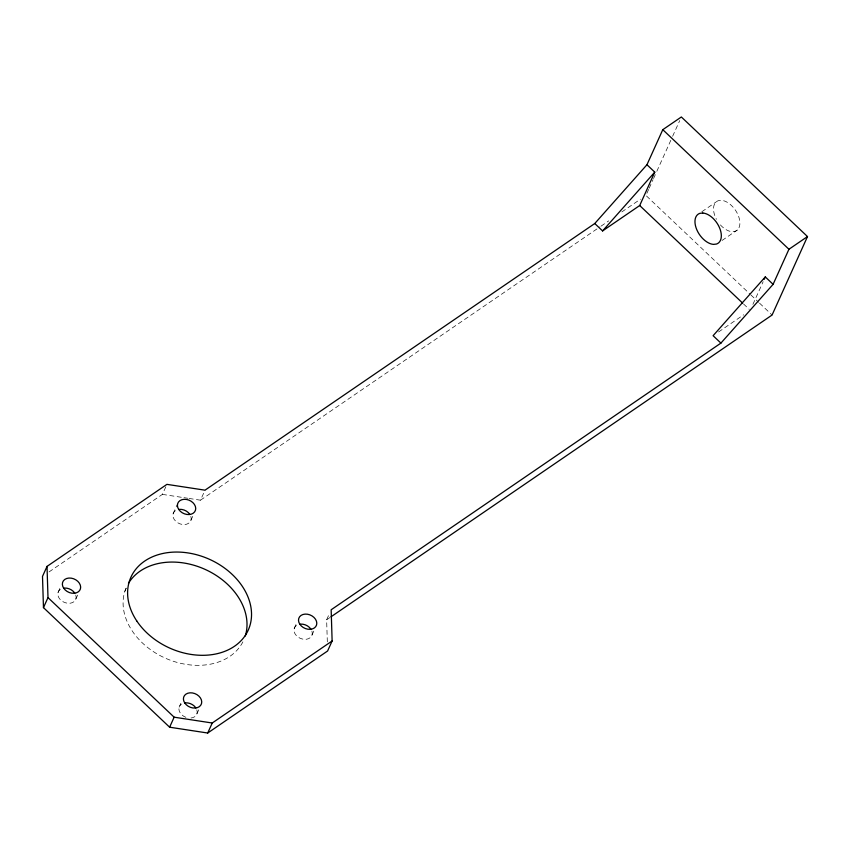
<?xml version="1.0" encoding="UTF-8"?>
<svg xmlns="http://www.w3.org/2000/svg" width="850" height="850" viewBox="0 0 850 850"><rect width="100%" height="100%" fill="white"/><g stroke="black" fill="none" stroke-linecap="round" stroke-linejoin="round"><path stroke-width="0.64" stroke-dasharray="4.25 3.19" d="M58.076 592.386L60.584 586.819M75.884 598.974L78.402 593.406M49.045 571.933L162.393 494.381L166.419 485.478M124.812 591.43L126.321 588.094M173.145 513.655L177.161 504.751M190.952 520.242L192.971 515.791M189.061 498.451L200.483 500.193L205.009 490.174M179.148 707.157L181.666 701.601M196.956 713.745L199.474 708.178M294.217 628.437L296.735 622.869M312.035 635.014L314.043 630.562M327.324 641.888L326.634 619.778L329.152 614.221M648.646 189.401L645.926 195.436L749.923 294.026M649.188 188.201L653.002 179.743M653.554 178.542L656.274 172.508M656.827 171.296L672.084 137.498M672.626 136.287L679.713 120.594M752.919 304.342L763.151 281.69M200.483 500.193L599.951 226.886M601.046 226.143L608.706 220.894M621.839 211.916L640.454 199.187M701.866 211.724L716.061 202.013M722.086 240.444L737.364 229.989M718.569 331.967L743.676 314.787M326.634 619.778L329.917 617.536M162.393 494.381L182.708 497.484M183.982 497.675L187.786 498.259M750.89 294.939L758.593 302.249M759.549 303.163L772.076 315.031M743.495 303.928L749.264 309.389M190.836 516.354A9.509 7.193 24.3 0 1 179.903 523.834A9.509 7.193 24.3 0 1 175.408 510.659M75.767 595.085A9.509 7.193 24.3 0 1 70.327 603.202A9.509 7.193 24.3 0 1 58.778 597.582A9.509 7.193 24.3 0 1 62.199 588.476M311.908 631.136A9.509 7.193 24.3 0 1 306.478 639.253A9.509 7.193 24.3 0 1 294.929 633.633A9.509 7.193 24.3 0 1 298.35 624.527M196.839 709.867A9.509 7.193 24.3 0 1 190.644 718.059M185.906 717.336A9.509 7.193 24.3 0 1 181.411 704.161M242.887 641.867A64.345 48.631 24.3 0 1 163.561 657.347A64.345 48.631 24.3 0 1 126.65 586.691M720.396 224.91A17.627 10.487 55.6 0 0 732.052 231.689L734.995 231.359A17.627 10.487 55.6 0 0 737.97 214.763A17.627 10.487 55.6 0 0 721.374 200.324L718.431 200.643A17.627 10.487 55.6 0 0 716.444 219.279"/><path stroke-width="1.27" d="M47.026 566.398L42.5 576.406L43.467 607.622L169.617 727.207L207.708 733.019L327.601 650.994L332.127 640.974L331.16 609.769L720.917 343.103L773.107 284.325L788.938 249.262L807.5 236.566L681.349 116.981L662.787 129.678L646.956 164.73L594.766 223.518L205.009 490.174L166.919 484.362L47.026 566.398L47.993 597.603L43.467 607.622M169.617 727.207L174.144 717.188L47.993 597.603M207.708 733.019L212.234 723.01L332.127 640.974M594.766 223.518L602.576 230.924L639.699 205.53L654.766 172.136L646.956 164.73M764.224 279.299L765.298 276.919L773.107 284.325M807.5 236.566L772.076 315.031L331.011 616.792M602.576 230.924L654.766 172.136M765.298 276.919L713.107 335.697L720.917 343.103M174.144 717.188L212.234 723.01M662.787 129.678L788.938 249.262M639.699 205.53L742.539 303.014M179.456 509.341A9.509 7.193 24.3 0 1 189.869 514.409M64.388 588.072A9.509 7.193 24.3 0 1 74.789 593.141M300.528 624.112A9.509 7.193 24.3 0 1 310.941 629.181M128.467 583.302A64.345 48.631 24.3 0 1 205.02 569.351A64.345 48.631 24.3 0 1 245.289 635.97M185.459 702.844A9.509 7.193 24.3 0 1 195.872 707.912M702.812 213.021L699.869 213.339A17.627 10.487 55.6 0 0 696.894 229.946A17.627 10.487 55.6 0 0 713.49 244.386L716.433 244.056A17.627 10.487 55.6 0 0 719.408 227.46A17.627 10.487 55.6 0 0 702.812 213.021M63.686 588.2A9.509 7.193 24.3 0 0 79.549 590.622A9.509 7.193 24.3 0 0 71.272 578.159A9.509 7.193 24.3 0 0 63.686 588.2M184.758 702.982A9.509 7.193 24.3 0 0 200.621 705.404A9.509 7.193 24.3 0 0 192.344 692.931A9.509 7.193 24.3 0 0 184.758 702.982M299.837 624.251A9.509 7.193 24.3 0 0 315.69 626.673A9.509 7.193 24.3 0 0 307.413 614.21A9.509 7.193 24.3 0 0 299.837 624.251M178.755 509.479A9.509 7.193 24.3 0 0 194.618 511.891A9.509 7.193 24.3 0 0 186.341 499.428A9.509 7.193 24.3 0 0 178.755 509.479M136.712 620.872A64.345 48.631 24.3 0 0 244.003 637.256A64.345 48.631 24.3 0 0 187.999 552.925A64.345 48.631 24.3 0 0 136.712 620.872"/></g></svg>
